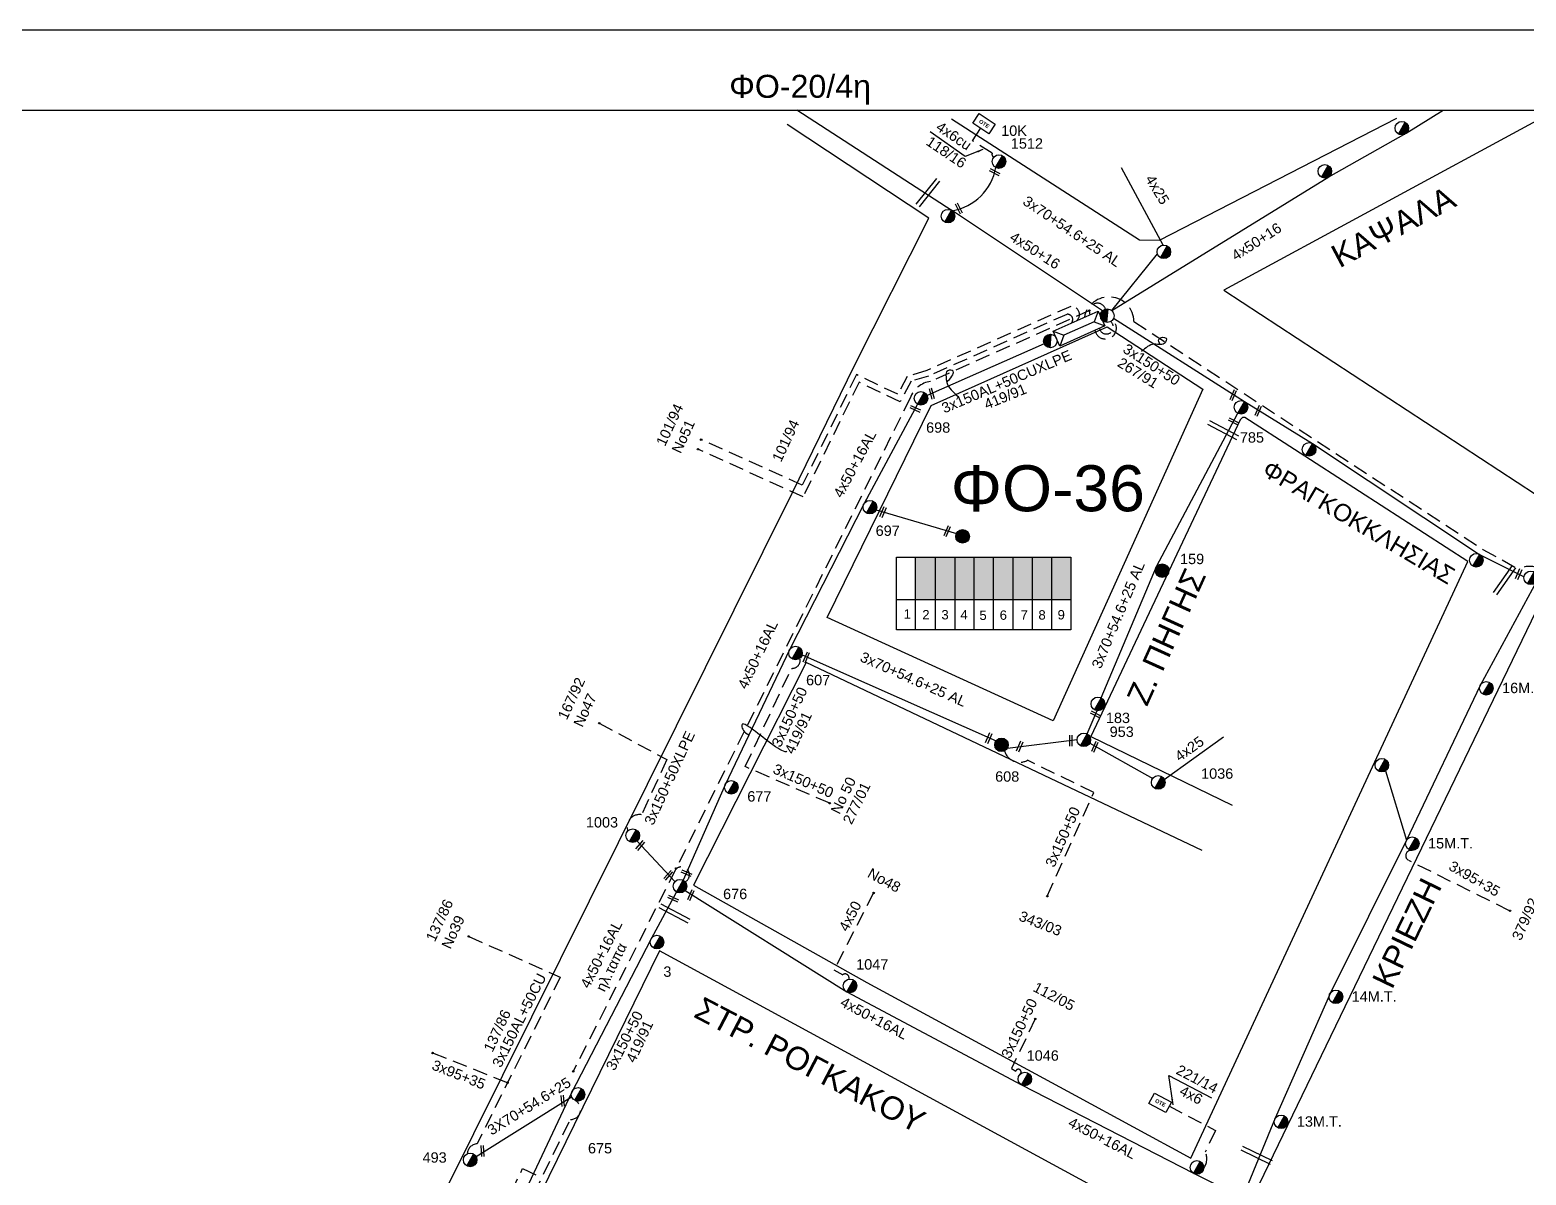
# Model space of a CAD drawing. Header units: millimetres. Extents: x 1020 to 3238, y 796 to 1818.
# Drawn here: x 1616.9 to 1877, y 1616.4 to 1815.4 of the extents above; entities that cross this region are included whole.
import ezdxf
from ezdxf.enums import TextEntityAlignment as Align

# ---------------------------------------------------------------- set-up
doc = ezdxf.new("R2010")
doc.units = ezdxf.units.MM
doc.linetypes.add('DASHED', pattern=[19.05, 12.7, -6.35])
for name, color, linetype, lineweight in [('3x150+50', 7, 'Continuous', 30), ('3x150AL+50CU', 7, 'Continuous', 30), ('3x70+54.6+25 AL', 7, 'SYN_LINE', 30), ('3x95+35', 7, 'Continuous', 30), ('3X95+50', 7, 'Continuous', 30), ('4x25', 7, 'Continuous', 30), ('4x50', 7, 'Continuous', 30), ('4x50+16', 7, 'Continuous', 30), ('4x50+16AL', 7, 'Continuous', 30), ('4x6', 7, 'SYN_LINE', 30), ('Υπόβαθρο ΔΕΗ', 7, 'Continuous', 30)]:
    doc.layers.add(name, color=color, linetype=linetype, lineweight=lineweight)
for name, color, linetype in [('Pillar OTE', 7, 'Continuous'), ('text οδών', 7, 'Continuous'), ('text_kalodion', 7, 'Continuous'), ('Άγνωστα', 7, 'Continuous'), ('Επιγραφές - Σχήματα', 7, 'Continuous'), ('Καλώδια ΧΤ   3x150AL+50CU', 7, 'DASHED'), ('Μηχανική τομή', 7, 'Continuous'), ('Στύλος Ξύλινος', 7, 'Continuous'), ('Στύλος Ξύλινος @ 1', 7, 'Continuous'), ('Στύλος ΦΜ', 7, 'Continuous'), ('Στύλος ΦΜ @ 1', 7, 'Continuous'), ('Συνδέσεις', 7, 'Continuous'), ('Συνεστραμμένα ΧΤ   3x70+54.6+25 AL', 7, 'SYN_LINE'), ('Τομή', 7, 'Continuous'), ('Υποσταθμός εναέριος 2 στύλων', 7, 'Continuous'), ('Υποσταθμός πόλεως', 7, 'Continuous'), ('Υπόγεια καλώδια Παροχών ΧΤ   4x50AL', 7, 'DASHED'), ('Υπόγεια καλώδια Παροχών ΧΤ   4x6', 7, 'DASHED')]:
    doc.layers.add(name, color=color, linetype=linetype)
doc.styles.add('arial', font='arial.ttf')
doc.styles.get("Standard").update_dxf_attribs({"font": 'arial.ttf'})
doc.linetypes.add('SYN_LINE', pattern='A,0.5,-0.0001,["/\\/\\/\\/",Standard,S=0.1,R=0,X=0,Y=-0.05],-0.25', length=0.7501)
doc.dimstyles.new('ISO-25', dxfattribs={"dimtxt": 2.5, "dimasz": 2.5, "dimexe": 1.25, "dimexo": 0.625, "dimtad": 1, "dimtxsty": 'Standard', "dimcen": 2.5, "dimadec": 0, "dimazin": 0, "dimtfac": 1, "dimtmove": 0, "dimatfit": 3, "dimfxl": 1, "dimarcsym": 0})

# ---------------------------------------------------------------- blocks, each defined once
blk = doc.blocks.new('ΥΠΑΡΧΩΝ ΤΣΙΜΕΝΤΕΝΙΟΣ ΣΤΥΛΟΣ')
at = {"layer": 'Στύλος ΦΜ'}
blk.add_hatch(color=7, dxfattribs=at).paths.add_polyline_path([(-1.29, -2.28, 0.574793), (2.62, 0, 0.268822), (1.3, 2.27)])
at = {"layer": 'Στύλος ΦΜ', "color": 7}
blk.add_line((-1.29, -2.28), (1.3, 2.27), dxfattribs=at)
blk.add_circle((0, 0), 2.62, dxfattribs=at)
at = {"layer": 'Στύλος ΦΜ', "flags": 4}
for tag, p in [('ΑΡΙΘΜΟΣ', (-4.68, 8.05)), ('ΤΥΠΟΣ', (-4.91, 3.03))]:
    blk.add_attdef(tag, p, '', height=4, dxfattribs=at)
blk = doc.blocks.new('ΥΠΑΡΧΩΝ ΞΥΛΙΝΟΣ ΣΤΥΛΟΣ')
at = {"layer": 'Στύλος Ξύλινος'}
h = blk.add_hatch(color=7, dxfattribs=at)
h.paths.add_polyline_path([(-2.62, 0, 0.270008), (-1.29, -2.28), (1.3, 2.27, 0.576266)])
h.paths.add_polyline_path([(-1.29, -2.28, 0.574793), (2.62, 0, 0.268822), (1.3, 2.27)])
at = {"layer": 'Στύλος Ξύλινος', "color": 7}
blk.add_line((-1.29, -2.28), (1.3, 2.27), dxfattribs=at)
blk.add_circle((0, 0), 2.62, dxfattribs=at)
at = {"layer": 'Στύλος Ξύλινος', "flags": 4}
for tag, p in [('ΑΡΙΘΜΟΣ', (-4.91, 8.6)), ('ΤΥΠΟΣ', (-4.85, 3.39))]:
    blk.add_attdef(tag, p, '', height=4, dxfattribs=at)
blk = doc.blocks.new('ΥΠΟΣΤΑΘΜΟΣ ΕΝΑΕΡΙΟΣ ΕΠΙ 2 ΣΤΥΛΩΝ')
at = {"layer": 'Υποσταθμός εναέριος 2 στύλων', "linetype": 'Continuous'}
for points in [[(-11.97, -2.11, 0.574793), (-8.45, -0.07, 0.268822), (-9.64, 1.98)], [(9.68, -2.15, 0.574793), (13.19, -0.1, 0.268822), (12.01, 1.95)]]:
    blk.add_hatch(color=256, dxfattribs=at).paths.add_polyline_path(points)
for p, q in [((-11.97, -2.11), (-9.64, 1.98)), ((9.68, -2.15), (12.01, 1.95))]:
    blk.add_line(p, q, dxfattribs=at)
for centre in [(-10.81, -0.07), (10.84, -0.1)]:
    blk.add_circle(centre, 2.36, dxfattribs=at)
at = {"layer": 'Υποσταθμός πόλεως', "linetype": 'Continuous', "ltscale": 40}
blk.add_lwpolyline([(-8.57, 2.82), (8.57, 2.82), (8.57, -2.82), (-8.57, -2.82)], close=True, dxfattribs=at)
for points in [[(-5.75, 0), (-8.57, 2.82)], [(-8.57, -2.82), (-5.75, 0)], [(-5.75, 0), (5.75, 0)], [(5.75, 0), (8.57, 2.82)], [(8.57, -2.82), (5.75, 0)]]:
    blk.add_lwpolyline(points, dxfattribs=at)
at = {"layer": 'Υποσταθμός εναέριος 2 στύλων', "ltscale": 40, "flags": 1}
for tag, p in [('ΜΕΤΑΣΧΗΜΑΤΙΣΜΟΣ', (14.09, 2.51)), ('ΙΣΧΥΣ', (14.07, -0.28)), ('ΑΡΙΘΜΟΣ', (14.19, -3))]:
    blk.add_attdef(tag, p, '', height=1.8, dxfattribs=at)
blk = doc.blocks.new('ΤΟΜΗ')
at = {"layer": 'Τομή', "ltscale": 40}
for p, q in [((-5.7, 0), (17.1, 0)), ((-5.7, -2.8), (17.1, -2.8))]:
    blk.add_line(p, q, dxfattribs=at)
blk = doc.blocks.new('ΜΗΧΑΝΙΚΗ ΤΟΜΗ')
at = {"layer": 'Μηχανική τομή', "ltscale": 40}
for p, q in [((-1.9, 0.8), (5.7, 0.8)), ((-1.9, -0.8), (5.7, -0.8))]:
    blk.add_line(p, q, dxfattribs=at)
blk = doc.blocks.new('_ΣΥΝΔΕΣΗ')
at = {"layer": 'Συνδέσεις', "linetype": 'SYN_LINE', "ltscale": 40}
blk.add_hatch(color=256, dxfattribs=at).paths.add_polyline_path([(0.5, 0, 1), (-0.5, 0, 1)])
at = {"layer": 'Συνδέσεις'}
blk.add_circle((0, 0), 0.5, dxfattribs=at)
blk = doc.blocks.new('A$C01BB34F8')
at = {"layer": 'Άγνωστα', "color": 7}
note = blk.add_mtext_dynamic_manual_height_columns('ηλ.ταπα\\P', width=1.8, gutter_width=12.5, heights=[0.0453, 0], dxfattribs=dict(at, insert=(0.37, 2.43), char_height=1.8, attachment_point=1, rotation=2.4309))
for column, words in zip(note.columns.linked_columns, ['\\P']):
    column.text = words
blk = doc.blocks.new('PILLAR ΟΤΕ')
at = {"layer": 'Pillar OTE', "ltscale": 40}
blk.add_lwpolyline([(-3.31, 2.02), (3.39, 2.02), (3.39, -1.99), (-3.31, -1.99)], close=True, dxfattribs=at)
at = {"layer": 'Pillar OTE', "insert": (-1.81, 0.71), "char_height": 1.3575, "width": 109.961, "attachment_point": 1}
blk.add_mtext('{\\fArial|b1|i0|c161|p34;OTE}', dxfattribs=at)

msp = doc.modelspace()

# ---------------------------------------------------------------- hatches: boundary and pattern name
at = {"layer": 'Καλώδια ΧΤ   3x150AL+50CU', "linetype": 'DASHED', "lineweight": -3, "ltscale": 0.2}
h = msp.add_hatch(color=85, dxfattribs=at)
h.dxf.hatch_style = 1
h.paths.add_polyline_path([(1774.34, 1723.8), (1770.9, 1723.8), (1770.9, 1716.44), (1774.34, 1716.43)])
h = msp.add_hatch(color=173, dxfattribs=at)
h.dxf.hatch_style = 1
h.paths.add_polyline_path([(1774.34, 1716.43), (1777.78, 1716.43), (1777.78, 1723.8), (1774.34, 1723.8)])
h = msp.add_hatch(color=151, dxfattribs=at)
h.dxf.hatch_style = 1
h.paths.add_polyline_path([(1781.08, 1723.8), (1777.78, 1723.8), (1777.78, 1716.43), (1781.08, 1716.43)])
h = msp.add_hatch(color=30, dxfattribs=at)
h.dxf.hatch_style = 1
h.paths.add_polyline_path([(1781.08, 1716.43), (1784.47, 1716.42), (1784.47, 1723.8), (1781.08, 1723.8)])
h = msp.add_hatch(color=1, dxfattribs=at)
h.dxf.hatch_style = 1
h.paths.add_polyline_path([(1784.47, 1716.42), (1787.86, 1716.42), (1787.86, 1723.8), (1784.47, 1723.8)])
h = msp.add_hatch(color=133, dxfattribs=at)
h.dxf.hatch_style = 1
h.paths.add_polyline_path([(1787.8, 1716.42), (1791.2, 1716.42), (1791.2, 1723.8), (1787.8, 1723.8)])
h = msp.add_hatch(color=2, dxfattribs=at)
h.dxf.hatch_style = 1
h.paths.add_polyline_path([(1791.14, 1716.43), (1794.54, 1716.42), (1794.54, 1723.8), (1791.14, 1723.8)])
h = msp.add_hatch(color=6, dxfattribs=at)
h.dxf.hatch_style = 1
h.paths.add_polyline_path([(1794.46, 1716.42), (1797.86, 1716.42), (1797.86, 1723.8), (1794.46, 1723.8)])

# ---------------------------------------------------------------- linework, layer by layer
at = {"lineweight": -3}
msp.add_lwpolyline([(1059.16, 1801.46), (3011.12, 1801.46), (3011.12, 806.84), (1059.16, 806.84)], close=True, dxfattribs=at)
at = {"layer": '3x150+50', "color": 1, "linetype": 'DASHED', "lineweight": -3, "ltscale": 0.2}
msp.add_lwpolyline([(1800.24, 1765.47, -0.905131), (1808.86, 1764.71), (1869.54, 1725.13), (1875.78, 1721.69, -0.531363), (1881.35, 1718.93, 0.06404), (1886.66, 1716.65, 11.369647)], format="xyb", dxfattribs=at)
at = {"layer": '3x150+50', "color": 2, "linetype": 'DASHED', "lineweight": -3, "ltscale": 0.2}
for points in [[(1798.9, 1764.87, 0.722648), (1797.87, 1767.37), (1772.83, 1756.2), (1769.45, 1755.2), (1767.79, 1752.09), (1760.6, 1755.5), (1751.21, 1736.3), (1733.62, 1744.2)], [(1653.45, 1516.22, -0.533067), (1655.24, 1523.18), (1665.34, 1542.66, -0.342999), (1670.99, 1547.51), (1680.75, 1567.47, -0.423779), (1684.45, 1574.34), (1692.59, 1591.73, -0.429763), (1693.2, 1596.92), (1695.44, 1601.32), (1695.85, 1603.03), (1702.55, 1617.53), (1705.92, 1615.96)]]:
    msp.add_lwpolyline(points, format="xyb", dxfattribs=at)
at = {"layer": '3x150+50', "color": 151, "linetype": 'DASHED', "lineweight": -3, "ltscale": 0.2}
msp.add_lwpolyline([(1797.97, 1764.46, 0.718241), (1797.2, 1765.98), (1773.17, 1755.26), (1770.13, 1754.36), (1768.22, 1750.78), (1761.07, 1754.18), (1751.34, 1734.29), (1733.06, 1742.53)], format="xyb", dxfattribs=at)
at = {"layer": '3x150+50', "color": 85, "linetype": 'DASHED', "lineweight": -3, "ltscale": 0.2}
for points in [[(1741.28, 1687.38), (1749.31, 1704.46, 0.513195), (1750.81, 1706.24, -118.303312)], [(1715.9, 1694.92), (1727.65, 1688.59), (1723.26, 1679.01, 0.573061), (1720.88, 1676.21, -5.760685)], [(1793.8, 1664.86), (1801.92, 1682.9), (1790.33, 1688.48, -0.480672), (1786.36, 1690.11, 1067.715288)]]:
    msp.add_lwpolyline(points, format="xyb", dxfattribs=at)
msp.add_lwpolyline([(1755.97, 1681.01), (1741.28, 1687.38)], dxfattribs=at)
at = {"layer": '3x150+50', "color": 173, "linetype": 'DASHED', "lineweight": -3, "ltscale": 0.2}
msp.add_lwpolyline([(1791.7, 1643.53), (1787.56, 1634.92), (1788.31, 1634.47, -1.262536), (1789.09, 1633.95, -212.995037)], format="xyb", dxfattribs=at)
at = {"layer": '3x150AL+50CU', "color": 173, "linetype": 'DASHED', "lineweight": -3, "ltscale": 0.2}
for points in [[(1801.12, 1766.63), (1773.52, 1754.32, 0.281936), (1769.96, 1751.44), (1729.14, 1669.45), (1711.38, 1634.42)], [(1801.23, 1765.92, -1.074187), (1803.91, 1766.88, -52.287711)], [(1729.14, 1669.45, -1.233152), (1730.83, 1667.36, 0.001361)]]:
    msp.add_lwpolyline(points, format="xyb", dxfattribs=at)
at = {"layer": '3x150AL+50CU', "color": 5, "linetype": 'DASHED', "lineweight": -3, "ltscale": 0.2}
msp.add_lwpolyline([(1804.82, 1764.73, -1.443365), (1802.87, 1763.56, -0.289278)], format="xyb", dxfattribs=at)
at = {"layer": '3x150AL+50CU', "color": 2, "linetype": 'DASHED', "lineweight": -3, "ltscale": 0.2}
msp.add_lwpolyline([(1693.2, 1657.86), (1709.13, 1650.78), (1694.65, 1621.83, 0.37503), (1692.95, 1620.09, -0.931062)], format="xyb", dxfattribs=at)
at = {"layer": '3x150AL+50CU', "color": 30, "linetype": 'DASHED', "lineweight": -3, "ltscale": 0.2}
msp.add_arc((1803.93, 1763.58), 1.89, 191.3341, 49.7271, dxfattribs=at)
at = {"layer": '3x70+54.6+25 AL', "color": 6, "linetype": 'SYN_LINE', "lineweight": -3, "ltscale": 16}
msp.add_lwpolyline([(1805, 1766.62), (1812.94, 1776.51)], dxfattribs=at)
at = {"layer": '3x70+54.6+25 AL', "color": 85, "linetype": 'SYN_LINE', "lineweight": -3, "ltscale": 16}
for points in [[(1803.19, 1699.31), (1812.8, 1722.13), (1826.91, 1748.81)], [(1764.04, 1732.02), (1778.01, 1727.9)], [(1751.16, 1706.81), (1784.89, 1691.86)], [(1786.87, 1690.6), (1798.99, 1692.08)], [(1801.19, 1691.44), (1812.14, 1685.32)]]:
    msp.add_lwpolyline(points, dxfattribs=at)
at = {"layer": '3x70+54.6+25 AL', "color": 133, "linetype": 'SYN_LINE', "lineweight": -3, "ltscale": 20}
msp.add_lwpolyline([(1883.48, 1727.99), (1878.84, 1719.55), (1869.06, 1701.49), (1856.23, 1674.57), (1843.03, 1648.06), (1833.44, 1626.26), (1828.32, 1613.86)], dxfattribs=at)
at = {"layer": '3x70+54.6+25 AL', "color": 85, "linetype": 'SYN_LINE', "lineweight": -3, "ltscale": 5}
msp.add_lwpolyline([(1800.75, 1693.05), (1802.45, 1697.12)], dxfattribs=at)
at = {"layer": '3x70+54.6+25 AL', "color": 133, "linetype": 'SYN_LINE', "lineweight": -3, "ltscale": 16}
msp.add_lwpolyline([(1852.59, 1686.63), (1856.23, 1674.57)], dxfattribs=at)
at = {"layer": '3x70+54.6+25 AL', "color": 85, "linetype": 'SYN_LINE', "lineweight": -3, "ltscale": 12}
msp.add_lwpolyline([(1729.06, 1667.39), (1722.45, 1674.46)], dxfattribs=at)
at = {"layer": '3x70+54.6+25 AL', "color": 2, "linetype": 'SYN_LINE', "lineweight": -3, "ltscale": 20}
msp.add_lwpolyline([(1694.48, 1619.62), (1711.1, 1630.02)], dxfattribs=at)
at = {"layer": '3x95+35', "color": 133, "linetype": 'DASHED', "lineweight": -3, "ltscale": 0.2}
msp.add_lwpolyline([(1874.15, 1662.34), (1856.63, 1671.08, -0.883552), (1857.24, 1672.81, -1.230169)], format="xyb", dxfattribs=at)
at = {"layer": '3x95+35', "color": 2, "linetype": 'DASHED', "lineweight": -3, "ltscale": 0.2}
msp.add_lwpolyline([(1699.96, 1632.44), (1686.93, 1637.59)], dxfattribs=at)
at = {"layer": '3X95+50', "color": 2, "linetype": 'DASHED', "lineweight": -3, "ltscale": 0.2}
msp.add_lwpolyline([(1716.92, 1603.04), (1702.86, 1609.71), (1710.88, 1626.05, 0.811449), (1711.63, 1629.4, -61.124599)], format="xyb", dxfattribs=at)
at = {"layer": '4x25', "color": 6, "linetype": 'SYN_LINE', "lineweight": -3, "ltscale": 20}
msp.add_lwpolyline([(1813.96, 1778.03), (1806.73, 1791.45)], dxfattribs=at)
at = {"layer": '4x25', "color": 85, "linetype": 'SYN_LINE', "lineweight": -3, "ltscale": 16}
msp.add_lwpolyline([(1814.14, 1685.16), (1824.41, 1692.53)], dxfattribs=at)
at = {"layer": '4x50', "color": 173, "linetype": 'DASHED', "lineweight": -3, "ltscale": 0.2}
msp.add_lwpolyline([(1763.61, 1665.42), (1756.71, 1652.09), (1758.23, 1651.22, -0.71919), (1759.31, 1650.43, 0.38503)], format="xyb", dxfattribs=at)
at = {"layer": '4x50+16', "color": 85, "lineweight": -3, "ltscale": 0.2}
msp.add_lwpolyline([(1777.26, 1783.99), (1750.25, 1801.46)], dxfattribs=at)
at = {"layer": '4x50+16', "color": 30, "lineweight": -3, "ltscale": 0.2}
msp.add_lwpolyline([(1805, 1766.62), (1842.75, 1789.89), (1856.2, 1797.44), (1862.62, 1801.46)], dxfattribs=at)
at = {"layer": '4x50+16', "color": 173, "lineweight": -3, "ltscale": 0.2}
msp.add_lwpolyline([(1803.41, 1766.6), (1777.13, 1784.07)], dxfattribs=at)
at = {"layer": '4x50+16', "color": 151, "lineweight": -3, "ltscale": 0.2}
msp.add_lwpolyline([(1805.31, 1765.31), (1828.08, 1750.86), (1839.9, 1743.53), (1868.97, 1724.27), (1876.69, 1720.39)], dxfattribs=at)
at = {"layer": '4x50+16AL', "color": 85, "lineweight": -3, "ltscale": 0.2}
for points in [[(1793.27, 1760.83), (1772.9, 1751.86)], [(1771.25, 1750.36), (1761.97, 1733.12), (1748.97, 1707.65), (1737.77, 1684.24), (1730.52, 1667.62)]]:
    msp.add_lwpolyline(points, dxfattribs=at)
at = {"layer": '4x50+16AL', "color": 30, "lineweight": -3, "ltscale": 0.2}
msp.add_lwpolyline([(1694.42, 1595.3), (1711.05, 1630.6), (1724.96, 1657.53), (1729.35, 1665.57)], dxfattribs=at)
at = {"layer": '4x50+16AL', "color": 173, "lineweight": -3, "ltscale": 0.2}
msp.add_lwpolyline([(1730.83, 1665.84), (1758.93, 1648.24), (1789.32, 1632.07), (1819.24, 1616.7), (1826.56, 1613.01)], dxfattribs=at)
at = {"layer": '4x6', "color": 173, "linetype": 'DASHED', "lineweight": -3, "ltscale": 0.2}
msp.add_lwpolyline([(1814.93, 1628.41), (1823.05, 1624.16), (1821.27, 1620.38, -0.274628), (1821, 1617.61, 6.089524)], format="xyb", dxfattribs=at)
at = {"layer": 'Pillar OTE', "lineweight": -3, "ltscale": 40}
for points in [[(1767.58, 1711.16), (1767.58, 1723.8), (1797.91, 1723.8), (1797.91, 1711.13), (1767.58, 1711.16)], [(1770.9, 1711.15), (1770.9, 1723.8)], [(1774.34, 1711.15), (1774.34, 1723.8)], [(1777.78, 1711.15), (1777.78, 1723.8)], [(1781.08, 1711.14), (1781.08, 1723.8)], [(1784.47, 1711.14), (1784.47, 1723.8)], [(1787.86, 1711.14), (1787.86, 1723.8)], [(1791.2, 1711.13), (1791.2, 1723.8)], [(1794.59, 1711.13), (1794.59, 1723.8)], [(1767.58, 1716.44), (1797.91, 1716.41)]]:
    msp.add_lwpolyline(points, dxfattribs=at)
at = {"layer": 'Επιγραφές - Σχήματα', "lineweight": -3}
msp.add_lwpolyline([(1019.92, 1815.41), (3237.54, 1815.41), (3238.24, 796.27), (1019.92, 796.27)], close=True, dxfattribs=at)
at = {"layer": 'Συνεστραμμένα ΧΤ   3x70+54.6+25 AL', "color": 173, "linetype": 'SYN_LINE', "lineweight": -3, "ltscale": 15}
msp.add_arc((1775.71, 1793.16), 9.3, 279.5807, 349.6515, dxfattribs=at)
at = {"layer": 'Υπόβαθρο ΔΕΗ', "color": 7, "lineweight": -3}
for points in [[(1878.84, 1799.59), (1824.51, 1770.19), (1885.05, 1730.53), (1923.04, 1712.3), (1944.54, 1703.91), (1963.55, 1697.87), (1975.85, 1694.96), (1996.62, 1739.38), (1926.99, 1800.12)], [(1609.01, 1538.56), (1643.02, 1520.68), (1665.34, 1565.89), (1516.39, 1640.45), (1519.8, 1646.78), (1585.69, 1614.98), (1668.97, 1573.03), (1749.42, 1734.91), (1760.26, 1757.08), (1773.18, 1782.71), (1748.57, 1798.95)], [(1779.54, 1793.43), (1773.46, 1797.7)], [(1777.13, 1799.95), (1809.86, 1778.93), (1813.28, 1778.86), (1854.6, 1800.06)], [(1820.72, 1672.78), (1751.9, 1705.5), (1732.3, 1666.75), (1762.43, 1649.89), (1798.71, 1630.2), (1818.77, 1619.31), (1866.94, 1723.04), (1836.76, 1742.5), (1828.15, 1748.08), (1827.75, 1748.08), (1827.75, 1748.08), (1827.33, 1747.63), (1826, 1744.82), (1801.39, 1692.64), (1825.96, 1680.7)], [(1814.91, 1633.71), (1822.36, 1629.84)]]:
    msp.add_lwpolyline(points, dxfattribs=at)
for points in [[(1794.81, 1695.33), (1755.55, 1713.3), (1773.62, 1750.15), (1804.22, 1763.8), (1820.86, 1752.96)], [(1879.61, 1716.11), (1829.76, 1613.02), (1901.78, 1572.92), (1914.69, 1565.72), (1970.09, 1682.05), (1944.25, 1689.15), (1936.45, 1691.63), (1904.08, 1705.03)], [(1813.52, 1608.03), (1726.36, 1655.34), (1676.02, 1552.74), (1767.85, 1511.97)]]:
    msp.add_lwpolyline(points, close=True, dxfattribs=at)
for points in [[(1813.44, 1760.67), (1813.23, 1761.73), (1814.44, 1761.82), (1814.31, 1761.05), (1812.44, 1760.78), (1810.2, 1759.52)], [(1776.38, 1754.24), (1777.21, 1755.23), (1777.46, 1756.08), (1776.49, 1756.19), (1776.19, 1755.12), (1776.34, 1754.13), (1778.28, 1751.73)]]:
    msp.add_spline(points, degree=3, dxfattribs=at)
msp.add_open_spline([(1748.54, 1690.05), (1747.96, 1689.42), (1741.16, 1695.3), (1740.41, 1694.71), (1741.02, 1693.31), (1741.91, 1692.88)], degree=3, dxfattribs=at)
at = {"layer": 'Υπόγεια καλώδια Παροχών ΧΤ   4x6', "color": 173, "linetype": 'DASHED', "lineweight": -3, "ltscale": 0.2}
msp.add_lwpolyline([(1784.52, 1793.31, -0.427063), (1784.22, 1793.97), (1780.81, 1796.16), (1782.21, 1798.34)], format="xyb", dxfattribs=at)

# ---------------------------------------------------------------- block references
at = {"layer": '4x50', "color": 5, "linetype": 'Continuous', "lineweight": -3, "ltscale": 0.2, "rotation": 61.48115103873534}
msp.add_blockref('A$C01BB34F8', (1710.86, 1634.56), dxfattribs=at)
at = {"layer": 'Pillar OTE', "xscale": 0.5, "yscale": 0.5, "zscale": 0.5}
for p, rotation in [((1782.77, 1799.12), 326.0000000000001), ((1813.4, 1628.96), 332.0000000000001)]:
    msp.add_blockref('PILLAR ΟΤΕ', p, dxfattribs=dict(at, rotation=rotation))
at = {"layer": 'Μηχανική τομή', "lineweight": -3, "xscale": 0.2499999999999677, "yscale": 0.2499999999999677, "zscale": 0.2499999999999677}
for p, rotation in [((1785.12, 1790.44), 153.2284840943048), ((1778.66, 1783.91), 116.2790758030523), ((1773.85, 1751.73), 104.7839911090374), ((1825.97, 1751.52), 66.62768869791381), ((1771.32, 1749.32), 155.7704677186908), ((1830.29, 1748.82), 66.62768869791381), ((1826.64, 1747.13), 153.2284840943048), ((1765.07, 1731.18), 66.62768869791381), ((1776.24, 1727.89), 66.62768869791381), ((1875.59, 1720.43), 66.62768869791381), ((1751.73, 1705.96), 66.62768869791381), ((1802.67, 1696.19), 153.2284840943048), ((1783.44, 1691.91), 66.62768869791381), ((1788.84, 1690.47), 66.62768869791381), ((1797.9, 1691.43), 89.64675815920269), ((1801.89, 1690.41), 66.62768869791381), ((1722.75, 1673.32), 49.04048463959204), ((1727.6, 1668.14), 49.04048463959204), ((1731.55, 1668.64), 155.7704677186908), ((1729.2, 1664.21), 155.7704677186908), ((1731.66, 1664.65), 66.62768869791381), ((1709.6, 1628.82), 94.00627080125186), ((1695.65, 1620.1), 94.00627080125186)]:
    msp.add_blockref('ΜΗΧΑΝΙΚΗ ΤΟΜΗ', p, dxfattribs=dict(at, rotation=rotation))
at = {"layer": 'Στύλος Ξύλινος @ 1', "lineweight": -3, "ltscale": 40, "xscale": 0.4499999999997228, "yscale": 0.4499999999997228, "zscale": 0.4499999999997228}
msp.add_blockref('ΥΠΑΡΧΩΝ ΞΥΛΙΝΟΣ ΣΤΥΛΟΣ', (1779.07, 1727.39), dxfattribs=at)
at = {"layer": 'Στύλος Ξύλινος @ 1', "lineweight": -3, "ltscale": 40}
ref = msp.add_blockref('ΥΠΑΡΧΩΝ ΞΥΛΙΝΟΣ ΣΤΥΛΟΣ', (1813.76, 1721.44), dxfattribs=dict(at, xscale=0.4499999999997228, yscale=0.4499999999997228, zscale=0.4499999999997228))
ref.add_attrib('ΤΥΠΟΣ', '159', (1816.88, 1722.57), dxfattribs={"layer": 'Στύλος Ξύλινος', "height": 1.8, "rotation": 360, "flags": 4})
ref = msp.add_blockref('ΥΠΑΡΧΩΝ ΞΥΛΙΝΟΣ ΣΤΥΛΟΣ', (1785.84, 1691.16), dxfattribs=dict(at, xscale=0.4499999999997228, yscale=0.4499999999997228, zscale=0.4499999999997228))
ref.add_attrib('ΤΥΠΟΣ', '608', (1784.73, 1684.76), dxfattribs={"layer": 'Στύλος Ξύλινος', "height": 1.8, "rotation": 360, "flags": 4})
at = {"layer": 'Στύλος ΦΜ @ 1', "lineweight": -3, "ltscale": 40}
ref = msp.add_blockref('ΥΠΑΡΧΩΝ ΤΣΙΜΕΝΤΕΝΙΟΣ ΣΤΥΛΟΣ', (1785.4, 1792.53), dxfattribs=dict(at, xscale=0.4499999999997725, yscale=0.4499999999997725, zscale=0.4499999999997725))
ref.add_attrib('ΤΥΠΟΣ', '1512', (1787.46, 1794.78), dxfattribs={"layer": 'Στύλος ΦΜ', "height": 1.8, "flags": 4})
ref.add_attrib('ΑΡΙΘΜΟΣ', '10K', (1785.78, 1797), dxfattribs={"layer": 'Στύλος ΦΜ', "height": 1.8, "flags": 4})
for p, xscale, yscale, zscale in [((1855.44, 1798.34), 0.4499999999998838, 0.4499999999998838, 0.4499999999998838), ((1842.06, 1790.84), 0.4499999999998838, 0.4499999999998838, 0.4499999999998838), ((1776.54, 1783.05), 0.4499999999998838, 0.4499999999998838, 0.4499999999998838), ((1814.07, 1776.85), 0.4499999999998838, 0.4499999999998838, 0.4499999999998838), ((1839.32, 1742.51), 0.4499999999998838, 0.4499999999998838, 0.4499999999998838), ((1868.39, 1723.25), 0.4499999999998838, 0.4499999999998838, 0.4499999999998838), ((1851.96, 1687.63), 0.4500000000001666, 0.4500000000001666, 0.4500000000001666), ((1819.82, 1617.72), 0.4500000000001666, 0.4500000000001666, 0.4500000000001666)]:
    msp.add_blockref('ΥΠΑΡΧΩΝ ΤΣΙΜΕΝΤΕΝΙΟΣ ΣΤΥΛΟΣ', p, dxfattribs=dict(at, xscale=xscale, yscale=yscale, zscale=zscale))
ref = msp.add_blockref('ΥΠΑΡΧΩΝ ΤΣΙΜΕΝΤΕΝΙΟΣ ΣΤΥΛΟΣ', (1771.83, 1751.38), dxfattribs=dict(at, xscale=0.4499999999998967, yscale=0.4499999999998967, zscale=0.4499999999998967))
ref.add_attrib('ΤΥΠΟΣ', '698', (1772.73, 1745.41), dxfattribs={"layer": 'Στύλος ΦΜ', "height": 1.8, "flags": 4})
ref = msp.add_blockref('ΥΠΑΡΧΩΝ ΤΣΙΜΕΝΤΕΝΙΟΣ ΣΤΥΛΟΣ', (1827.49, 1749.83), dxfattribs=dict(at, xscale=0.4500000000000279, yscale=0.4500000000000279, zscale=0.4500000000000279))
ref.add_attrib('ΤΥΠΟΣ', '785', (1827.28, 1743.69), dxfattribs={"layer": 'Στύλος ΦΜ', "height": 1.8, "flags": 4})
ref = msp.add_blockref('ΥΠΑΡΧΩΝ ΤΣΙΜΕΝΤΕΝΙΟΣ ΣΤΥΛΟΣ', (1762.96, 1732.47), dxfattribs=dict(at, xscale=0.4500000000000196, yscale=0.4500000000000196, zscale=0.4500000000000196))
ref.add_attrib('ΤΥΠΟΣ', '697', (1763.96, 1727.48), dxfattribs={"layer": 'Στύλος ΦΜ', "height": 1.8, "flags": 4})
ref = msp.add_blockref('ΥΠΑΡΧΩΝ ΤΣΙΜΕΝΤΕΝΙΟΣ ΣΤΥΛΟΣ', (1877.85, 1720.19), dxfattribs=dict(at, xscale=0.4499999999998838, yscale=0.4499999999998838, zscale=0.4499999999998838))
ref.add_attrib('ΤΥΠΟΣ', '17M.T.', (1878.94, 1710.65), dxfattribs={"layer": 'Στύλος ΦΜ', "height": 1.8, "flags": 4})
ref = msp.add_blockref('ΥΠΑΡΧΩΝ ΤΣΙΜΕΝΤΕΝΙΟΣ ΣΤΥΛΟΣ', (1750.03, 1707.12), dxfattribs=dict(at, xscale=0.4500000000000196, yscale=0.4500000000000196, zscale=0.4500000000000196))
ref.add_attrib('ΤΥΠΟΣ', '607', (1751.86, 1701.52), dxfattribs={"layer": 'Στύλος ΦΜ', "height": 1.8, "flags": 4})
ref = msp.add_blockref('ΥΠΑΡΧΩΝ ΤΣΙΜΕΝΤΕΝΙΟΣ ΣΤΥΛΟΣ', (1870.13, 1700.99), dxfattribs=dict(at, xscale=0.4499999999998838, yscale=0.4499999999998838, zscale=0.4499999999998838))
ref.add_attrib('ΤΥΠΟΣ', '16M.T.', (1872.87, 1700.15), dxfattribs={"layer": 'Στύλος ΦΜ', "height": 1.8, "flags": 4})
ref = msp.add_blockref('ΥΠΑΡΧΩΝ ΤΣΙΜΕΝΤΕΝΙΟΣ ΣΤΥΛΟΣ', (1802.6, 1698.28), dxfattribs=dict(at, xscale=0.4500000000000196, yscale=0.4500000000000196, zscale=0.4500000000000196))
ref.add_attrib('ΤΥΠΟΣ', '183', (1803.99, 1694.95), dxfattribs={"layer": 'Στύλος ΦΜ', "height": 1.8, "flags": 4})
ref = msp.add_blockref('ΥΠΑΡΧΩΝ ΤΣΙΜΕΝΤΕΝΙΟΣ ΣΤΥΛΟΣ', (1800.16, 1692.03), dxfattribs=dict(at, xscale=0.4500000000000196, yscale=0.4500000000000196, zscale=0.4500000000000196))
ref.add_attrib('ΤΥΠΟΣ', '953', (1804.64, 1692.54), dxfattribs={"layer": 'Στύλος ΦΜ', "height": 1.8, "flags": 4})
ref = msp.add_blockref('ΥΠΑΡΧΩΝ ΤΣΙΜΕΝΤΕΝΙΟΣ ΣΤΥΛΟΣ', (1813.09, 1684.63), dxfattribs=dict(at, xscale=0.4500000000000196, yscale=0.4500000000000196, zscale=0.4500000000000196))
ref.add_attrib('ΤΥΠΟΣ', '1036', (1820.54, 1685.27), dxfattribs={"layer": 'Στύλος ΦΜ', "height": 1.8, "flags": 4})
ref = msp.add_blockref('ΥΠΑΡΧΩΝ ΤΣΙΜΕΝΤΕΝΙΟΣ ΣΤΥΛΟΣ', (1738.86, 1683.79), dxfattribs=dict(at, xscale=0.4500000000000196, yscale=0.4500000000000196, zscale=0.4500000000000196))
ref.add_attrib('ΤΥΠΟΣ', '677', (1741.64, 1681.31), dxfattribs={"layer": 'Στύλος ΦΜ', "height": 1.8, "flags": 4})
ref = msp.add_blockref('ΥΠΑΡΧΩΝ ΤΣΙΜΕΝΤΕΝΙΟΣ ΣΤΥΛΟΣ', (1721.73, 1675.39), dxfattribs=dict(at, xscale=0.4500000000000196, yscale=0.4500000000000196, zscale=0.4500000000000196))
ref.add_attrib('ΤΥΠΟΣ', '1003', (1713.58, 1676.8), dxfattribs={"layer": 'Στύλος ΦΜ', "height": 1.8, "flags": 4})
ref = msp.add_blockref('ΥΠΑΡΧΩΝ ΤΣΙΜΕΝΤΕΝΙΟΣ ΣΤΥΛΟΣ', (1857.26, 1673.99), dxfattribs=dict(at, xscale=0.4499999999998838, yscale=0.4499999999998838, zscale=0.4499999999998838))
ref.add_attrib('ΤΥΠΟΣ', '15M.T.', (1860, 1673.15), dxfattribs={"layer": 'Στύλος ΦΜ', "height": 1.8, "flags": 4})
ref = msp.add_blockref('ΥΠΑΡΧΩΝ ΤΣΙΜΕΝΤΕΝΙΟΣ ΣΤΥΛΟΣ', (1729.93, 1666.6), dxfattribs=dict(at, xscale=0.4500000000000196, yscale=0.4500000000000196, zscale=0.4500000000000196))
ref.add_attrib('ΤΥΠΟΣ', '676', (1737.43, 1664.35), dxfattribs={"layer": 'Στύλος ΦΜ', "height": 1.8, "flags": 4})
ref = msp.add_blockref('ΥΠΑΡΧΩΝ ΤΣΙΜΕΝΤΕΝΙΟΣ ΣΤΥΛΟΣ', (1725.94, 1656.88), dxfattribs=dict(at, xscale=0.4500000000000196, yscale=0.4500000000000196, zscale=0.4500000000000196))
ref.add_attrib('ΤΥΠΟΣ', '3', (1727.05, 1650.85), dxfattribs={"layer": 'Στύλος ΦΜ', "height": 1.8, "flags": 4})
ref = msp.add_blockref('ΥΠΑΡΧΩΝ ΤΣΙΜΕΝΤΕΝΙΟΣ ΣΤΥΛΟΣ', (1759.51, 1649.27), dxfattribs=dict(at, xscale=0.4500000000001666, yscale=0.4500000000001666, zscale=0.4500000000001666))
ref.add_attrib('ΤΥΠΟΣ', '1047', (1760.57, 1652.11), dxfattribs={"layer": 'Στύλος ΦΜ', "height": 1.8, "flags": 4})
ref = msp.add_blockref('ΥΠΑΡΧΩΝ ΤΣΙΜΕΝΤΕΝΙΟΣ ΣΤΥΛΟΣ', (1843.98, 1647.37), dxfattribs=dict(at, xscale=0.4499999999998838, yscale=0.4499999999998838, zscale=0.4499999999998838))
ref.add_attrib('ΤΥΠΟΣ', '14M.T.', (1846.72, 1646.53), dxfattribs={"layer": 'Στύλος ΦΜ', "height": 1.8, "flags": 4})
ref = msp.add_blockref('ΥΠΑΡΧΩΝ ΤΣΙΜΕΝΤΕΝΙΟΣ ΣΤΥΛΟΣ', (1789.9, 1633.09), dxfattribs=dict(at, xscale=0.4500000000001666, yscale=0.4500000000001666, zscale=0.4500000000001666))
ref.add_attrib('ΤΥΠΟΣ', '1046', (1790.21, 1636.27), dxfattribs={"layer": 'Στύλος ΦΜ', "height": 1.8, "flags": 4})
ref = msp.add_blockref('ΥΠΑΡΧΩΝ ΤΣΙΜΕΝΤΕΝΙΟΣ ΣΤΥΛΟΣ', (1712.21, 1630.42), dxfattribs=dict(at, xscale=0.4500000000000196, yscale=0.4500000000000196, zscale=0.4500000000000196))
ref.add_attrib('ΤΥΠΟΣ', '675', (1713.94, 1620.16), dxfattribs={"layer": 'Στύλος ΦΜ', "height": 1.8, "flags": 4})
ref = msp.add_blockref('ΥΠΑΡΧΩΝ ΤΣΙΜΕΝΤΕΝΙΟΣ ΣΤΥΛΟΣ', (1834.44, 1625.65), dxfattribs=dict(at, xscale=0.4499999999998838, yscale=0.4499999999998838, zscale=0.4499999999998838))
ref.add_attrib('ΤΥΠΟΣ', '13M.T.', (1837.19, 1624.81), dxfattribs={"layer": 'Στύλος ΦΜ', "height": 1.8, "flags": 4})
ref = msp.add_blockref('ΥΠΑΡΧΩΝ ΤΣΙΜΕΝΤΕΝΙΟΣ ΣΤΥΛΟΣ', (1693.46, 1619.03), dxfattribs=dict(at, xscale=0.4500000000000196, yscale=0.4500000000000196, zscale=0.4500000000000196))
ref.add_attrib('ΤΥΠΟΣ', '493', (1685.18, 1618.55), dxfattribs={"layer": 'Στύλος ΦΜ', "height": 1.8, "flags": 4})
at = {"layer": 'Συνδέσεις', "lineweight": -3, "xscale": 0.25, "yscale": 0.25, "zscale": 0.25}
for p in [(1801.12, 1766.63), (1733.62, 1744.2), (1733.06, 1742.53), (1715.9, 1694.92), (1755.97, 1681.02), (1729.26, 1669.69), (1763.61, 1665.42), (1793.8, 1664.86), (1874.27, 1662.32), (1693.21, 1657.87), (1791.7, 1643.53), (1686.93, 1637.6), (1711.38, 1634.42), (1699.96, 1632.45)]:
    msp.add_blockref('_ΣΥΝΔΕΣΗ', p, dxfattribs=at)
at = {"layer": 'Τομή', "lineweight": -3, "xscale": 0.2499999999999996, "yscale": 0.2499999999999996, "zscale": 0.2499999999999996}
for p, rotation in [((1771.92, 1786.23), 51.20898636797833), ((1823.26, 1746.86), 331.8418926134964), ((1872.22, 1718.83), 55.01069010783019), ((1727.87, 1662.86), 331.8418926134964), ((1829.02, 1620.78), 334.2084167720044)]:
    msp.add_blockref('ΤΟΜΗ', p, dxfattribs=dict(at, rotation=rotation))
at = {"layer": 'Υποσταθμός εναέριος 2 στύλων', "lineweight": -3, "xscale": 0.5000000000001632, "yscale": 0.5000000000001632, "zscale": 0.5000000000001632, "rotation": 204.0433545249795}
msp.add_blockref('ΥΠΟΣΤΑΘΜΟΣ ΕΝΑΕΡΙΟΣ ΕΠΙ 2 ΣΤΥΛΩΝ', (1799.3, 1763.51), dxfattribs=at)

# ---------------------------------------------------------------- texts
at = {"lineweight": -3, "ltscale": 30, "char_height": 1.63, "width": 11.2573, "attachment_point": 1}
for s, insert in [('1', (1768.82, 1714.72)), ('2', (1772.06, 1714.59)), ('3', (1775.39, 1714.59)), ('4', (1778.69, 1714.59)), ('5', (1782, 1714.5)), ('6', (1785.52, 1714.53)), ('7', (1789.15, 1714.53)), ('8', (1792.26, 1714.56)), ('9', (1795.59, 1714.59))]:
    msp.add_mtext(s, dxfattribs=dict(at, insert=insert))
at = {"layer": 'text οδών', "lineweight": -3}
for s, height, rotation, p in [('ΚΑΨΑΛΑ', 4, 28, (1853.95, 1781.19)), ('ΦΡΑΓΚΟΚΚΛΗΣΙΑΣ', 3, 329.3951, (1847.96, 1729.86)), ('Ζ. ΠΗΓΗΣ', 4, 65.6759, (1814.48, 1709.98)), ('ΚΡΙΕΖΗ', 4, 64.1934, (1856.33, 1658.46)), ('ΣΤΡ. ΡΟΓΚΑΚΟΥ', 4, 332.3852, (1752.55, 1635.53))]:
    msp.add_text(s, height=height, rotation=rotation, dxfattribs=at).set_placement(p, align=Align.MIDDLE_CENTER)
at = {"layer": 'text_kalodion', "linetype": 'Continuous', "lineweight": -3, "ltscale": 0.2}
for s, rotation, p in [('4x25', 301.3138, (1812.95, 1787.66)), ('3x70+54.6+25 AL', 326, (1798.11, 1780.41)), ('4x50+16', 32.941, (1830.16, 1778.63)), ('4x50+16', 327.4058, (1791.67, 1777.09)), ('3x150AL+50CUXLPE', 22.9254, (1786.72, 1754.3)), ('3x150+50', 327.4058, (1811.94, 1757.26)), ('4x50+16AL', 61.7251, (1760.33, 1739.99)), ('3x70+54.6+25 AL', 67.1711, (1806.12, 1713.74)), ('4x50+16AL', 64.4366, (1743.46, 1706.85)), ('3x70+54.6+25 AL', 336.0991, (1770.52, 1702.57)), ('3x150+50', 64.823, (1748.97, 1696)), ('3x150+50XLPE', 65.3639, (1728.12, 1685.4)), ('4x25', 35.6704, (1818.49, 1690.49)), ('3x150+50', 336.587, (1751.39, 1684.92)), ('3x150+50', 65.7608, (1796.47, 1675.17)), ('3x95+35', 330.0835, (1868.08, 1667.92)), ('4x50', 62.6287, (1759.51, 1661.4)), ('4x50+16AL', 62.6791, (1716.25, 1654.78)), ('3x150AL+50CU', 63.4186, (1701.98, 1643.3)), ('4x50+16AL', 331.9744, (1763.7, 1643.67)), ('3x150+50', 64.3377, (1788.92, 1641.9)), ('3x150+50', 63.1164, (1720.28, 1639.76)), ('3x95+35', 338.4316, (1691.48, 1633.86)), ('3X70+54.6+25', 32.0172, (1703.71, 1628.37)), ('4x6', 332.3653, (1818.82, 1630.31)), ('4x50+16AL', 332.8086, (1803.37, 1622.83))]:
    msp.add_text(s, height=1.8, rotation=rotation, dxfattribs=at).set_placement(p, align=Align.MIDDLE_CENTER)
at = {"layer": 'text_kalodion', "linetype": 'Continuous', "lineweight": -3, "ltscale": 0.2, "char_height": 1.8, "width": 9.1232, "attachment_point": 1}
for s, insert, rotation in [('419/91', (1748.04, 1690.17), 64.823), ('112/05', (1791.99, 1650.04), 332.3653), ('221/14', (1816.87, 1635.67), 332.3653)]:
    msp.add_mtext(s, dxfattribs=dict(at, insert=insert, rotation=rotation))
at = {"layer": 'Επιγραφές - Σχήματα', "lineweight": -3, "insert": (1738.5, 1807.61), "char_height": 4, "width": 14.2262, "attachment_point": 1}
msp.add_mtext('ΦO-20/4η', dxfattribs=at)
at = {"layer": 'Επιγραφές - Σχήματα', "lineweight": -3, "insert": (1777.01, 1739.75), "char_height": 8, "width": 15.5504, "attachment_point": 1, "style": 'arial'}
msp.add_mtext('ΦO-36', dxfattribs=at)
at = {"layer": 'Υπόβαθρο ΔΕΗ', "lineweight": -3, "char_height": 1.8, "attachment_point": 1, "style": 'arial'}
for s, insert, width, rotation in [('267/91', (1806.78, 1758.59), 11.9231, 328.3885), ('419/91', (1782.59, 1751.08), 9.1232, 22.2556), ('101/94\\PNo51', (1725.7, 1743.69), 9.1232, 64.9402), ('101/94', (1745.87, 1740.92), 9.1232, 64.9402), ('167/92\\PNo47', (1708.62, 1696.12), 9.1232, 64.9402), ('No 50', (1756.06, 1679.75), 9.1232, 64.1058), ('277/01', (1758.16, 1677.97), 9.1232, 64.1058), ('No48', (1763.22, 1669.85), 9.1232, 331.8466), ('137/86\\PNo39', (1685.68, 1657.56), 9.1232, 64.9402), ('343/03', (1789.35, 1662.38), 9.1232, 338.5073), ('379/92', (1874.5, 1657.74), 9.1232, 66.095), ('137/86', (1695.71, 1638.39), 9.1232, 64.9402), ('419/91', (1720.46, 1636.52), 9.1232, 64.9402)]:
    msp.add_mtext(s, dxfattribs=dict(at, insert=insert, width=width, rotation=rotation))
at = {"layer": 'Υπόγεια καλώδια Παροχών ΧΤ   4x50AL', "color": 7, "ltscale": 0.2, "char_height": 1.8, "attachment_point": 1, "rotation": 326}
for s, insert in [('4x6cu', (1775.29, 1799.62)), ('118/16', (1773.56, 1797.06))]:
    msp.add_mtext_dynamic_manual_height_columns(s, width=1.8, gutter_width=12.5, heights=[0.118], dxfattribs=dict(at, insert=insert))

# ---------------------------------------------------------------- leaders
at = {"layer": 'Επιγραφές - Σχήματα', "ltscale": 40}
for points in [[(1782.62, 1794.61), (1779.54, 1793.43)], [(1815.67, 1628.61), (1814.91, 1633.71)]]:
    msp.add_leader(points, dimstyle='ISO-25', override={"dimasz": 1, "dimtad": 0}, dxfattribs=at)

doc.saveas('drawing.dxf')
